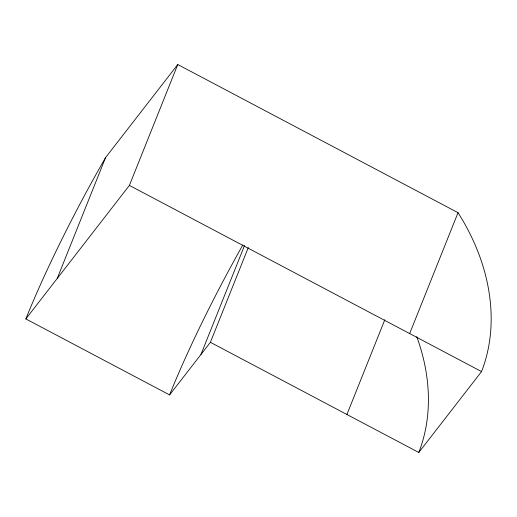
<?xml version="1.0" encoding="UTF-8"?>
<svg xmlns="http://www.w3.org/2000/svg" width="517" height="517" viewBox="0 0 517 517"><rect width="100%" height="100%" fill="white"/><g stroke="black" fill="none" stroke-linecap="round" stroke-linejoin="round"><path stroke-width="0.78" d="M57.225 278.476L105.578 157.575L177.764 64.515L458.03 212.687A207.931 162.506 37.8 0 1 481.54 371.581L418.789 452.485L210.393 342.306L169.589 394.917L25.85 318.924A207.931 28.364 -62.1 0 1 105.578 157.575M25.85 318.924L129.405 185.409L177.764 64.515M200.964 354.468L244.541 245.51M210.393 342.306L248.302 247.533M346.92 414.492L384.829 319.713M409.671 333.581L458.03 212.687M129.405 185.409L481.54 371.581M169.589 394.917A207.931 28.364 -62.1 0 1 242.822 244.974M416.721 336.645A207.931 162.506 37.8 0 1 418.789 452.485"/></g></svg>
